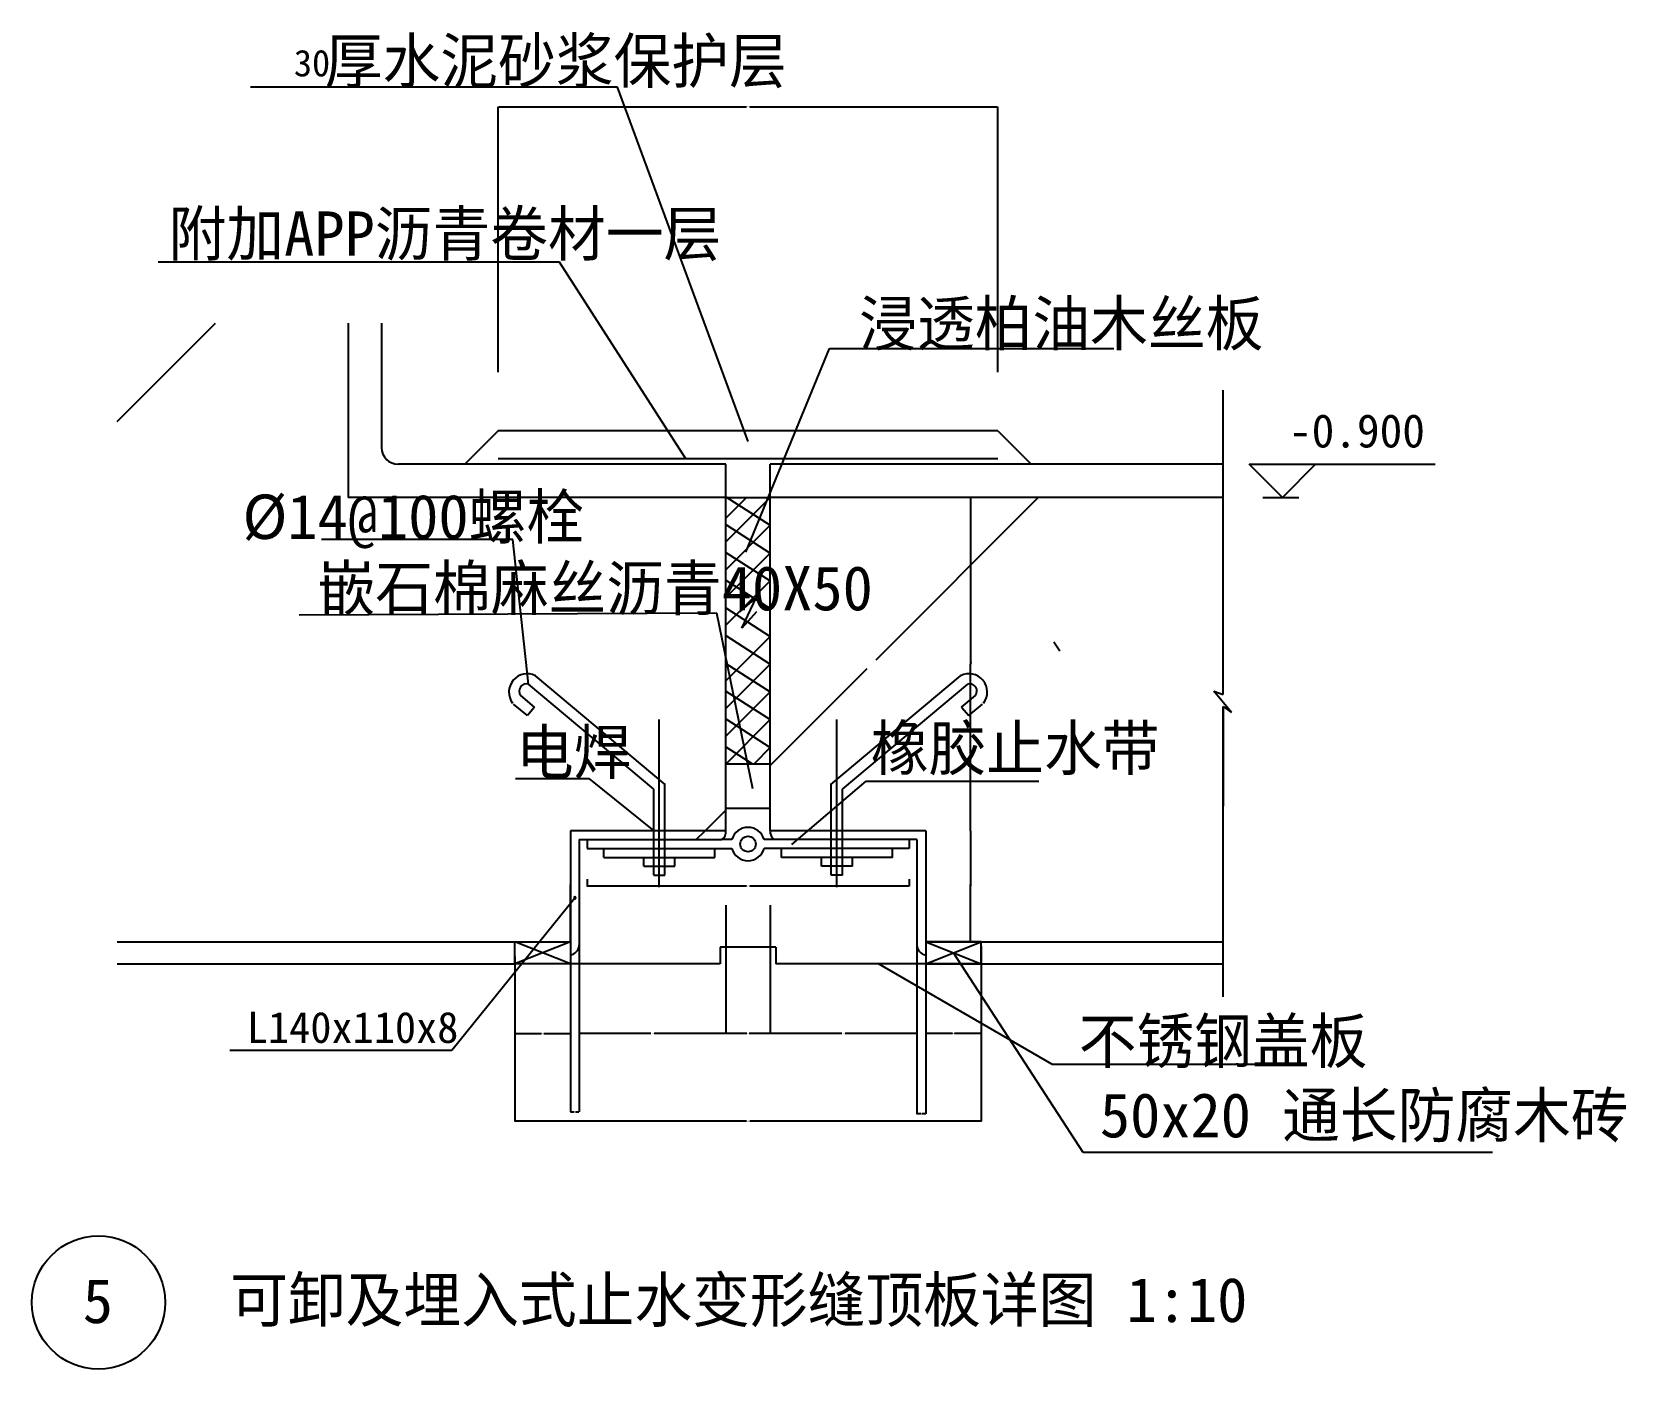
# Model space of a CAD drawing. Header units: metres. Extents: x 142139 to 143575, y -143312 to -142108.
import ezdxf

# ---------------------------------------------------------------- set-up
doc = ezdxf.new("R2010")
doc.units = ezdxf.units.M
for name, color, linetype in [('AXIS', 8, 'Continuous'), ('DIM', 3, 'Continuous'), ('HATCH', 9, 'Continuous'), ('PUB_DIM', 7, 'Continuous'), ('PUB_TEXT', 7, 'Continuous'), ('TEXT', 7, 'Continuous'), ('WALL', 2, 'Continuous')]:
    doc.layers.add(name, color=color, linetype=linetype)
doc.dimstyles.get("Standard").update_dxf_attribs({"dimtxt": 2.5, "dimasz": 2.5, "dimexe": 1.25, "dimexo": 0.625, "dimtad": 1, "dimcen": 2.5, "dimazin": 3, "dimtfac": 1, "dimtmove": 0, "dimatfit": 3})
pattern_1 = [(45, (0, 0), (-449.0128, 449.0128), [])]

# ---------------------------------------------------------------- blocks, each defined once
blk = doc.blocks.new('*D1')
for p, q in [((142623.81, -142938.28), (142623.81, -143080.03)), ((142631.81, -142946.28), (142631.81, -143080.03)), ((142624.06, -143080.03), (142627.31, -143080.03)), ((142628.31, -143080.03), (142631.56, -143080.03))]:
    blk.add_line(p, q)
at = {"layer": 'Defpoints'}
for p in [(142623.81, -142938.28), (142631.81, -142946.28), (142623.81, -143080.03)]:
    blk.add_point(p, dxfattribs=at)
at = {"layer": 'DIM', "insert": (142627.81, -143080.03), "char_height": 1, "attachment_point": 5}
blk.add_mtext('8', dxfattribs=at)
blk = doc.blocks.new('*D2')
for p, q in [((142573.81, -142946.94), (142573.81, -143088.6)), ((142993.81, -142946.94), (142993.81, -143088.6)), ((142782.31, -143088.6), (142573.56, -143088.6)), ((142994.06, -143088.6), (142785.31, -143088.6))]:
    blk.add_line(p, q)
at = {"layer": 'Defpoints'}
for p in [(142573.81, -142946.94), (142993.81, -142946.94), (142993.81, -143088.6)]:
    blk.add_point(p, dxfattribs=at)
at = {"layer": 'DIM', "insert": (142783.81, -143088.6), "char_height": 1, "attachment_point": 5}
blk.add_mtext('420', dxfattribs=at)
blk = doc.blocks.new('*D3')
for p, q in [((142943.81, -142955.44), (142943.81, -143081.86)), ((142935.81, -142963.44), (142935.81, -143081.86)), ((142939.31, -143081.86), (142935.56, -143081.86)), ((142944.06, -143081.86), (142940.31, -143081.86))]:
    blk.add_line(p, q)
at = {"layer": 'Defpoints'}
for p in [(142943.81, -142955.44), (142935.81, -142963.44), (142943.81, -143081.86)]:
    blk.add_point(p, dxfattribs=at)
at = {"layer": 'DIM', "insert": (142939.81, -143081.86), "char_height": 1, "attachment_point": 5}
blk.add_mtext('8', dxfattribs=at)
blk = doc.blocks.new('*D4')
for p, q in [((142638.81, -142870.67), (142638.81, -142876.93)), ((142928.81, -142870.67), (142928.81, -142876.93)), ((142782.31, -142876.93), (142638.56, -142876.93)), ((142929.06, -142876.93), (142785.31, -142876.93))]:
    blk.add_line(p, q)
at = {"layer": 'Defpoints'}
for p in [(142638.81, -142870.67), (142928.81, -142870.67), (142928.81, -142876.93)]:
    blk.add_point(p, dxfattribs=at)
at = {"layer": 'DIM', "insert": (142783.81, -142876.93), "char_height": 1, "attachment_point": 5}
blk.add_mtext('290', dxfattribs=at)
blk = doc.blocks.new('*D5')
for p, q in [((142631.81, -142893.87), (142631.81, -143009.55)), ((142763.81, -142893.87), (142763.81, -143009.55)), ((142696.31, -143009.55), (142631.56, -143009.55)), ((142764.06, -143009.55), (142699.31, -143009.55))]:
    blk.add_line(p, q)
at = {"layer": 'Defpoints'}
for p in [(142631.81, -142893.87), (142763.81, -142893.87), (142763.81, -143009.55)]:
    blk.add_point(p, dxfattribs=at)
at = {"layer": 'DIM', "insert": (142697.81, -143009.55), "char_height": 1, "attachment_point": 5}
blk.add_mtext('132', dxfattribs=at)
blk = doc.blocks.new('*D6')
for p, q in [((142558.81, -142413.94), (142558.81, -142175.12)), ((142559.06, -142175.12), (142782.31, -142175.12)), ((142785.31, -142175.12), (143008.56, -142175.12)), ((143008.81, -142413.94), (143008.81, -142175.12))]:
    blk.add_line(p, q)
at = {"layer": 'Defpoints'}
for p in [(142558.81, -142175.12), (142558.81, -142413.94), (143008.81, -142413.94)]:
    blk.add_point(p, dxfattribs=at)
at = {"layer": 'DIM', "insert": (142783.81, -142175.12), "char_height": 1, "attachment_point": 5}
blk.add_mtext('450', dxfattribs=at)
blk = doc.blocks.new('*D7')
for p, q in [((142623.81, -142826.94), (142623.81, -142876.94)), ((142623.56, -142876.94), (142623.31, -142876.94)), ((142623.81, -142926.94), (142623.81, -142876.94)), ((142623.81, -142876.94), (142623.81, -142876.94)), ((142624.06, -142876.94), (142624.31, -142876.94))]:
    blk.add_line(p, q)
at = {"layer": 'Defpoints'}
for p in [(142623.81, -142826.94), (142623.81, -142876.94), (142623.81, -142926.94)]:
    blk.add_point(p, dxfattribs=at)
at = {"layer": 'DIM', "insert": (142623.81, -142875.815), "char_height": 1, "attachment_point": 5}
blk.add_mtext('100', dxfattribs=at)
blk = doc.blocks.new('*D8')
for p, q in [((142573.81, -142940.14), (142573.81, -143009.48)), ((142623.81, -142940.14), (142623.81, -143009.48)), ((142574.06, -143009.48), (142597.81, -143009.48)), ((142599.81, -143009.48), (142623.56, -143009.48))]:
    blk.add_line(p, q)
at = {"layer": 'Defpoints'}
for p in [(142573.81, -142940.14), (142623.81, -142940.14), (142573.81, -143009.48)]:
    blk.add_point(p, dxfattribs=at)
at = {"layer": 'DIM', "insert": (142598.81, -143009.48), "char_height": 1, "attachment_point": 5}
blk.add_mtext('50', dxfattribs=at)
blk = doc.blocks.new('*D9')
for p, q in [((142984.01, -142526.94), (142984.01, -142676.94)), ((142983.76, -142676.94), (142983.51, -142676.94)), ((142984.01, -142826.94), (142984.01, -142676.94)), ((142984.01, -142676.94), (142984.01, -142676.94)), ((142984.26, -142676.94), (142984.51, -142676.94))]:
    blk.add_line(p, q)
at = {"layer": 'Defpoints'}
for p in [(142984.01, -142526.94), (142984.01, -142676.94), (142984.01, -142826.94)]:
    blk.add_point(p, dxfattribs=at)
at = {"layer": 'DIM', "insert": (142984.01, -142675.815), "char_height": 1, "attachment_point": 5}
blk.add_mtext('>300', dxfattribs=at)
blk = doc.blocks.new('*D10')
for p, q in [((142984.01, -142826.94), (142984.01, -142876.94)), ((142983.76, -142876.94), (142983.51, -142876.94)), ((142984.01, -142926.94), (142984.01, -142876.94)), ((142984.01, -142876.94), (142984.01, -142876.94)), ((142984.26, -142876.94), (142984.51, -142876.94))]:
    blk.add_line(p, q)
at = {"layer": 'Defpoints'}
for p in [(142984.01, -142826.94), (142984.01, -142876.94), (142984.01, -142926.94)]:
    blk.add_point(p, dxfattribs=at)
at = {"layer": 'DIM', "insert": (142984.01, -142875.815), "char_height": 1, "attachment_point": 5}
blk.add_mtext('100', dxfattribs=at)
blk = doc.blocks.new('*D11')
for p, q in [((142803.81, -142893.87), (142803.81, -143009.55)), ((142935.81, -142893.87), (142935.81, -143009.55)), ((142868.31, -143009.55), (142803.56, -143009.55)), ((142936.06, -143009.55), (142871.31, -143009.55))]:
    blk.add_line(p, q)
at = {"layer": 'Defpoints'}
for p in [(142803.81, -142893.87), (142935.81, -142893.87), (142935.81, -143009.55)]:
    blk.add_point(p, dxfattribs=at)
at = {"layer": 'DIM', "insert": (142869.81, -143009.55), "char_height": 1, "attachment_point": 5}
blk.add_mtext('132', dxfattribs=at)
blk = doc.blocks.new('*D12')
for p, q in [((142763.81, -142893.87), (142763.81, -143009.55)), ((142803.81, -142893.87), (142803.81, -143009.55)), ((142782.81, -143009.55), (142763.56, -143009.55)), ((142804.06, -143009.55), (142784.81, -143009.55))]:
    blk.add_line(p, q)
at = {"layer": 'Defpoints'}
for p in [(142763.81, -142893.87), (142803.81, -142893.87), (142803.81, -143009.55)]:
    blk.add_point(p, dxfattribs=at)
at = {"layer": 'DIM', "insert": (142783.81, -143009.55), "char_height": 1, "attachment_point": 5}
blk.add_mtext('40', dxfattribs=at)
blk = doc.blocks.new('*D13')
for p, q in [((142943.81, -142930.94), (142943.81, -143009.46)), ((142993.81, -142930.94), (142993.81, -143009.46)), ((142967.81, -143009.46), (142943.56, -143009.46)), ((142994.06, -143009.46), (142969.81, -143009.46))]:
    blk.add_line(p, q)
at = {"layer": 'Defpoints'}
for p in [(142943.81, -142930.94), (142993.81, -142930.94), (142993.81, -143009.46)]:
    blk.add_point(p, dxfattribs=at)
at = {"layer": 'DIM', "insert": (142968.81, -143009.46), "char_height": 1, "attachment_point": 5}
blk.add_mtext('50', dxfattribs=at)

msp = doc.modelspace()

# ---------------------------------------------------------------- hatches: boundary and pattern name
h = msp.add_hatch()
h.set_pattern_fill('ANSI31', scale=100)
h.paths.add_polyline_path([(142760.19, -142834.94, 0.28), (142763.81, -142826.94), (142708.81, -142826.94), (142708.81, -142834.94)])
h.paths.add_polyline_path([(142698.81, -142834.94), (142698.81, -142826.94), (142623.81, -142826.94), (142623.81, -142912.06), (142631.81, -142922.42), (142631.81, -142834.94)])
h.paths.add_polyline_path([(142623.81, -142938.94, 0.35), (142631.81, -142929.87), (142631.81, -142922.42), (142623.81, -142912.06)])
h.paths.add_polyline_path([(142828.52, -142834.94), (142837.89, -142826.94), (142803.81, -142826.94, 0.28), (142807.43, -142834.94)])
h.paths.add_polyline_path([(142858.81, -142834.94), (142858.81, -142826.94), (142837.89, -142826.94), (142828.52, -142834.94)])
h.paths.add_polyline_path([(142935.81, -142834.94), (142935.81, -142929.87, 0.35), (142943.81, -142938.94), (142943.81, -142826.94), (142868.81, -142826.94), (142868.81, -142834.94)])
at = {"layer": 'HATCH'}
h = msp.add_hatch(dxfattribs=at)
h.set_pattern_fill('AN31C', scale=200)
h.set_pattern_definition(pattern_1)
h.paths.add_polyline_path([(142586.01, -142695.02), (142579.06, -142631.02), (142755.68, -142631.02), (142763.81, -142670.82), (142763.81, -142526.94), (142423.81, -142526.94), (142423.81, -142369.99), (142215.68, -142369.99), (142215.68, -142681.99), (142224.28, -142679.06), (142208.27, -142698.08), (142215.68, -142692.64), (142215.68, -142926.94), (142623.81, -142926.94), (142623.81, -142826.94), (142698.81, -142826.94), (142698.81, -142789.6)])
h.paths.add_polyline_path([(142638.81, -142680.94), (142638.81, -142672.94), (142763.81, -142672.94), (142763.81, -142670.82), (142755.68, -142631.02), (142579.06, -142631.02), (142584.99, -142685.59, -0.12), (142592.44, -142687.36), (142708.81, -142784.93), (142708.81, -142826.94), (142763.81, -142826.94), (142763.81, -142680.94)])
h = msp.add_hatch(dxfattribs=at)
h.set_pattern_fill('AN31C', scale=200)
h.set_pattern_definition(pattern_1)
h.paths.add_polyline_path([(143211.8, -142714.98), (143219.21, -142720.41), (143203.2, -142701.4), (143211.8, -142704.33), (143211.8, -142526.94), (142803.81, -142526.94), (142803.81, -142672.94), (142928.81, -142672.94), (142928.81, -142680.94), (142863.54, -142680.94), (142885.07, -142762.92), (142975.18, -142687.36, -0.79), (142995.89, -142712.05), (142982.56, -142723.22), (142976.13, -142715.56), (142988.52, -142705.18, 0.74), (142981.61, -142695.02), (142887.88, -142773.61), (142890.16, -142782.33), (142868.81, -142800.55), (142868.81, -142826.94), (142943.81, -142826.94), (142943.81, -142926.94), (142993.81, -142926.94), (143211.8, -142926.94), (143211.8, -142815.41)])
h.paths.add_polyline_path([(142803.81, -142826.94), (142837.89, -142826.94), (142858.81, -142809.09), (142858.81, -142784.93), (142885.07, -142762.92), (142863.54, -142680.94), (142803.81, -142680.94)])

# ---------------------------------------------------------------- linework, layer by layer
for p, q in [((142453.81, -142369.99), (142453.81, -142481.94)), ((142558.81, -142466.94), (142528.81, -142496.94)), ((143008.81, -142466.94), (142558.81, -142466.94)), ((143008.81, -142466.94), (143038.81, -142496.94)), ((142763.81, -142496.94), (142468.81, -142496.94)), ((142763.81, -142526.94), (142763.81, -142496.94)), ((143211.8, -142496.94), (142803.81, -142496.94)), ((142803.81, -142526.94), (142803.81, -142496.94)), ((142763.81, -142526.28), (142803.81, -142551.94)), ((142763.81, -142526.94), (142803.81, -142526.94)), ((142763.81, -142551.28), (142803.81, -142576.94)), ((142571.85, -142564.63), (142399.52, -142564.63)), ((142586.01, -142695.02), (142571.85, -142564.63)), ((142763.81, -142576.28), (142803.81, -142601.94)), ((142763.81, -142601.28), (142803.81, -142626.94)), ((142763.81, -142626.28), (142803.81, -142651.94)), ((142791.31, -142616.67), (142776.14, -142629.81)), ((142778.26, -142644.53), (142791.31, -142616.67)), ((142755.68, -142631.02), (142379.65, -142632.73)), ((142788, -142789.19), (142755.68, -142631.02)), ((142791.31, -142629.81), (142778.26, -142644.53)), ((142763.81, -142651.28), (142803.81, -142676.94)), ((143064.47, -142665.29), (143059.27, -142657.12)), ((142763.81, -142676.28), (142803.81, -142701.94)), ((142698.81, -142789.6), (142586.01, -142695.02)), ((142709.31, -142785.35), (142592.44, -142687.36)), ((142858.31, -142785.35), (142975.18, -142687.36)), ((142868.81, -142789.6), (142981.61, -142695.02)), ((142585.06, -142723.22), (142572.68, -142712.84)), ((142591.49, -142715.56), (142579.1, -142705.18)), ((142763.81, -142701.28), (142803.81, -142726.94)), ((142976.13, -142715.56), (142988.52, -142705.18)), ((142982.56, -142723.22), (142994.94, -142712.84)), ((143203.2, -142701.4), (143211.8, -142704.33)), ((143219.21, -142720.41), (143203.2, -142701.4)), ((142591.49, -142715.56), (142585.06, -142723.22)), ((142703.81, -142877.62), (142703.81, -142726.94)), ((142763.81, -142726.28), (142803.81, -142751.94)), ((142863.81, -142877.62), (142863.81, -142726.94)), ((142976.13, -142715.56), (142982.56, -142723.22)), ((143211.8, -142714.98), (143211.8, -142804.75)), ((143211.8, -142714.98), (143219.21, -142720.41)), ((142763.81, -142751.28), (142787.19, -142766.28)), ((142574.44, -142779.83), (142640.36, -142779.83)), ((142640.36, -142779.83), (142698.81, -142826.94)), ((142708.81, -142866.94), (142708.81, -142784.28)), ((142823.27, -142839.42), (142890.16, -142782.33)), ((142858.81, -142866.94), (142858.81, -142784.28)), ((142890.16, -142782.33), (143045.6, -142782.33)), ((142698.81, -142866.94), (142698.81, -142789.6)), ((142868.81, -142866.94), (142868.81, -142789.6)), ((142638.81, -142834.94), (142638.81, -142842.94)), ((142769.35, -142834.94), (142760.19, -142834.94)), ((142807.43, -142834.94), (142798.27, -142834.94)), ((142928.81, -142834.94), (142928.81, -142842.94)), ((142638.81, -142842.94), (142769.35, -142842.94)), ((142653.81, -142850.94), (142653.81, -142842.94)), ((142653.81, -142850.94), (142753.81, -142850.94)), ((142689.81, -142858.94), (142689.81, -142850.94)), ((142717.81, -142858.94), (142717.81, -142850.94)), ((142753.81, -142850.94), (142753.81, -142842.94)), ((142928.81, -142842.94), (142798.27, -142842.94)), ((142813.81, -142850.94), (142813.81, -142842.94)), ((142913.81, -142850.94), (142813.81, -142850.94)), ((142849.81, -142858.94), (142849.81, -142850.94)), ((142877.81, -142858.94), (142877.81, -142850.94)), ((142913.81, -142850.94), (142913.81, -142842.94)), ((142689.81, -142858.94), (142717.81, -142858.94)), ((142698.81, -142866.94), (142708.81, -142866.94)), ((142877.81, -142858.94), (142849.81, -142858.94)), ((142868.81, -142866.94), (142858.81, -142866.94)), ((142215.68, -142946.94), (142573.81, -142946.94)), ((142993.81, -142946.94), (143211.8, -142946.94))]:
    msp.add_line(p, q)
for centre, radius in [((142783.81, -142838.94), 7), ((142198.84, -143251.72), 60)]:
    msp.add_circle(centre, radius)
for centre, radius, start, end in [((142468.81, -142481.94), 15, 180, 270), ((142584.99, -142702.14), 16.55, 63.28, 216.76), ((142584.09, -142701.15), 6.42, 72.6, 218.95), ((142982.63, -142702.14), 16.55, 323.24, 116.72), ((142983.53, -142701.15), 6.42, 321.05, 107.4), ((142783.81, -142838.94), 15, 15.47, 164.53), ((142783.81, -142838.94), 15, 195.47, 344.53)]:
    msp.add_arc(centre, radius, start, end)
at = {"layer": 'AXIS'}
for p, q in [((142623.81, -142926.94), (142573.81, -142946.94)), ((142623.81, -142946.94), (142573.81, -142926.94)), ((142943.81, -142926.94), (142993.81, -142946.94)), ((142943.81, -142946.94), (142993.81, -142926.94)), ((143085.51, -143116.77), (142968.81, -142936.94)), ((143057.35, -143037.13), (142901.31, -142946.94)), ((143057.35, -143037.13), (143259.4, -143037.13))]:
    msp.add_line(p, q, dxfattribs=at)
for points in [[(142573.81, -142946.94), (142573.81, -142926.94), (142623.81, -142926.94), (142623.81, -142946.94), (142573.81, -142946.94)], [(142993.81, -142946.94), (142993.81, -142926.94), (142943.81, -142926.94), (142943.81, -142946.94), (142993.81, -142946.94)]]:
    msp.add_lwpolyline(points, dxfattribs=at)
at = {"layer": 'DIM'}
msp.add_line((143454.23, -143116.77), (143085.51, -143116.77), dxfattribs=at)
at = {"layer": 'HATCH'}
for p, q in [((143211.8, -142704.33), (143211.8, -142430.32)), ((143211.8, -142976.64), (143211.8, -142714.98))]:
    msp.add_line(p, q, dxfattribs=at)
at = {"layer": 'PUB_DIM'}
for p, q in [((142666.32, -142157.49), (142335.86, -142157.49)), ((142783.81, -142476.59), (142666.32, -142157.49)), ((142613.96, -142315.04), (142252.62, -142315.04)), ((142727.67, -142491.94), (142613.96, -142315.04)), ((142781.88, -142576.23), (142857.24, -142392.8)), ((142857.24, -142392.8), (143113.1, -142392.8)), ((143234.98, -142496.85), (143294.98, -142496.85)), ((143264.98, -142526.85), (143234.98, -142496.85)), ((143294.98, -142496.85), (143264.98, -142526.85)), ((143264.98, -142496.85), (143402.7, -142496.85)), ((143247.4, -142526.85), (143279.88, -142526.85)), ((142517.07, -143024.55), (142627.82, -142887.34)), ((142317.11, -143024.55), (142517.07, -143024.55))]:
    msp.add_line(p, q, dxfattribs=at)
msp.add_lwpolyline([(142626.82, -142887.34, 1), (142628.82, -142887.34, 1)], format="xyb", close=True, dxfattribs=at)
at = {"layer": 'PUB_TEXT'}
for p, q in [((142782.48, -142526.94), (142763.81, -142545.61)), ((142803.81, -142526.94), (142763.81, -142566.94)), ((142803.81, -142551.94), (142763.81, -142591.94)), ((142803.81, -142576.94), (142763.81, -142616.94)), ((142803.81, -142601.94), (142763.81, -142641.94)), ((142803.81, -142651.94), (142763.81, -142691.94)), ((142803.81, -142676.94), (142763.81, -142716.94)), ((142803.81, -142701.94), (142763.81, -142741.94)), ((142803.81, -142726.94), (142763.81, -142766.94)), ((142803.81, -142751.94), (142789.47, -142766.28))]:
    msp.add_line(p, q, dxfattribs=at)
at = {"layer": 'WALL'}
for p, q in [((142423.81, -142369.99), (142423.81, -142526.94)), ((143008.81, -142491.94), (142558.81, -142491.94)), ((142763.81, -142526.94), (142423.81, -142526.94)), ((142763.81, -142826.94), (142763.81, -142526.94)), ((142803.81, -142826.94), (142803.81, -142526.94)), ((143211.8, -142526.94), (142803.81, -142526.94)), ((142803.81, -142766.94), (142763.81, -142766.94)), ((142803.81, -142806.94), (142763.81, -142806.94)), ((142763.81, -142826.94), (142623.81, -142826.94)), ((142623.81, -142826.94), (142623.81, -142938.94)), ((142943.81, -142826.94), (142803.81, -142826.94)), ((142943.81, -142826.94), (142943.81, -142938.94)), ((142631.81, -142834.94), (142760.19, -142834.94)), ((142631.81, -142834.94), (142631.81, -142929.87)), ((142935.81, -142834.94), (142807.43, -142834.94)), ((142935.81, -142834.94), (142935.81, -142929.87)), ((142215.68, -142926.94), (142623.81, -142926.94)), ((142573.81, -142946.94), (142573.81, -142926.94)), ((142943.81, -142926.94), (143211.8, -142926.94)), ((142993.81, -142946.94), (142993.81, -142926.94)), ((142808.81, -142931.94), (142758.81, -142931.94)), ((142758.81, -142931.94), (142758.81, -142946.94)), ((142808.81, -142931.94), (142808.81, -142946.94)), ((142758.81, -142946.94), (142573.81, -142946.94)), ((142993.81, -142946.94), (142808.81, -142946.94))]:
    msp.add_line(p, q, dxfattribs=at)
for centre, radius, start, end in [((142755.34, -142827.93), 8.52, 304.65, 6.66), ((142812.28, -142827.93), 8.52, 173.34, 235.35), ((142622.18, -142929.44), 9.64, 279.73, 357.46), ((142945.44, -142929.44), 9.64, 182.54, 260.27)]:
    msp.add_arc(centre, radius, start, end, dxfattribs=at)

# ---------------------------------------------------------------- texts
msp.add_text('%%c14@100螺栓', height=40).set_placement((142328.51, -142564.19))
at = {"layer": 'PUB_DIM'}
msp.add_text('-0.900', height=30, dxfattribs=at).set_placement((143270.98, -142481.85))
at = {"layer": 'PUB_TEXT'}
for s, height, p in [('厚水泥砂浆保护层', 40, (142402.7, -142153.7)), ('30', 24, (142374.82, -142147.71)), ('附加APP沥青卷材一层', 40, (142262.02, -142309.29)), ('浸透柏油木丝板', 40, (142883.91, -142390.16)), ('嵌石棉麻丝沥青40X50', 40, (142396.13, -142628.5)), ('橡胶止水带', 40, (142894.36, -142772.5)), ('电焊', 40, (142574.77, -142776.14)), ('L140x110x8', 28, (142332.46, -143017.99)), ('不锈钢盖板', 40, (143081.63, -143036.24)), ('通长防腐木砖', 40, (143264.77, -143103.06)), ('50x20', 40, (143100.66, -143103.06))]:
    msp.add_text(s, height=height, dxfattribs=at).set_placement(p)
at = {"layer": 'TEXT'}
for s, p in [('可卸及埋入式止水变形缝顶板详图 1:10', (142317.47, -143269.34)), ('5', (142184.66, -143270.31))]:
    msp.add_text(s, height=40, rotation=360, dxfattribs=at).set_placement(p)

# ---------------------------------------------------------------- dimensions: what is measured, and where the dimension line sits
at = {"layer": 'DIM'}
for base, p1, p2, text, picture, middle in [((142558.81, -142175.12), (142558.81, -142413.94), (143008.81, -142413.94), '450', '*D6', (142783.81, -142175.12)), ((142984.01, -142676.94), (142984.01, -142826.94), (142984.01, -142526.94), '>300', '*D9', (142984.01, -142675.815)), ((142623.81, -142876.94), (142623.81, -142926.94), (142623.81, -142826.94), '100', '*D7', (142623.81, -142875.815)), ((142984.01, -142876.94), (142984.01, -142926.94), (142984.01, -142826.94), '100', '*D10', (142984.01, -142875.815)), ((142928.81, -142876.93), (142928.81, -142870.67), (142638.81, -142870.67), '290', '*D4', (142783.81, -142876.93)), ((142763.81, -143009.55), (142763.81, -142893.87), (142631.81, -142893.87), '132', '*D5', (142697.81, -143009.55)), ((142803.81, -143009.55), (142803.81, -142893.87), (142763.81, -142893.87), '40', '*D12', (142783.81, -143009.55)), ((142935.81, -143009.55), (142935.81, -142893.87), (142803.81, -142893.87), '132', '*D11', (142869.81, -143009.55)), ((142573.81, -143009.48), (142573.81, -142940.14), (142623.81, -142940.14), '50', '*D8', (142598.81, -143009.48)), ((142623.81, -143080.03), (142623.81, -142938.28), (142631.81, -142946.28), '8', '*D1', (142627.81, -143080.03)), ((142993.81, -143009.46), (142993.81, -142930.94), (142943.81, -142930.94), '50', '*D13', (142968.81, -143009.46)), ((142993.81, -143088.6), (142993.81, -142946.94), (142573.81, -142946.94), '420', '*D2', (142783.81, -143088.6)), ((142943.81, -143081.86), (142943.81, -142955.44), (142935.81, -142963.44), '8', '*D3', (142939.81, -143081.86))]:
    dim = msp.add_linear_dim(base=base, p1=p1, p2=p2, text=text, dimstyle='Standard', dxfattribs=at)
    dim.commit()
    dim.dimension.update_dxf_attribs({"geometry": picture, "text_midpoint": middle})

doc.saveas('drawing.dxf')
